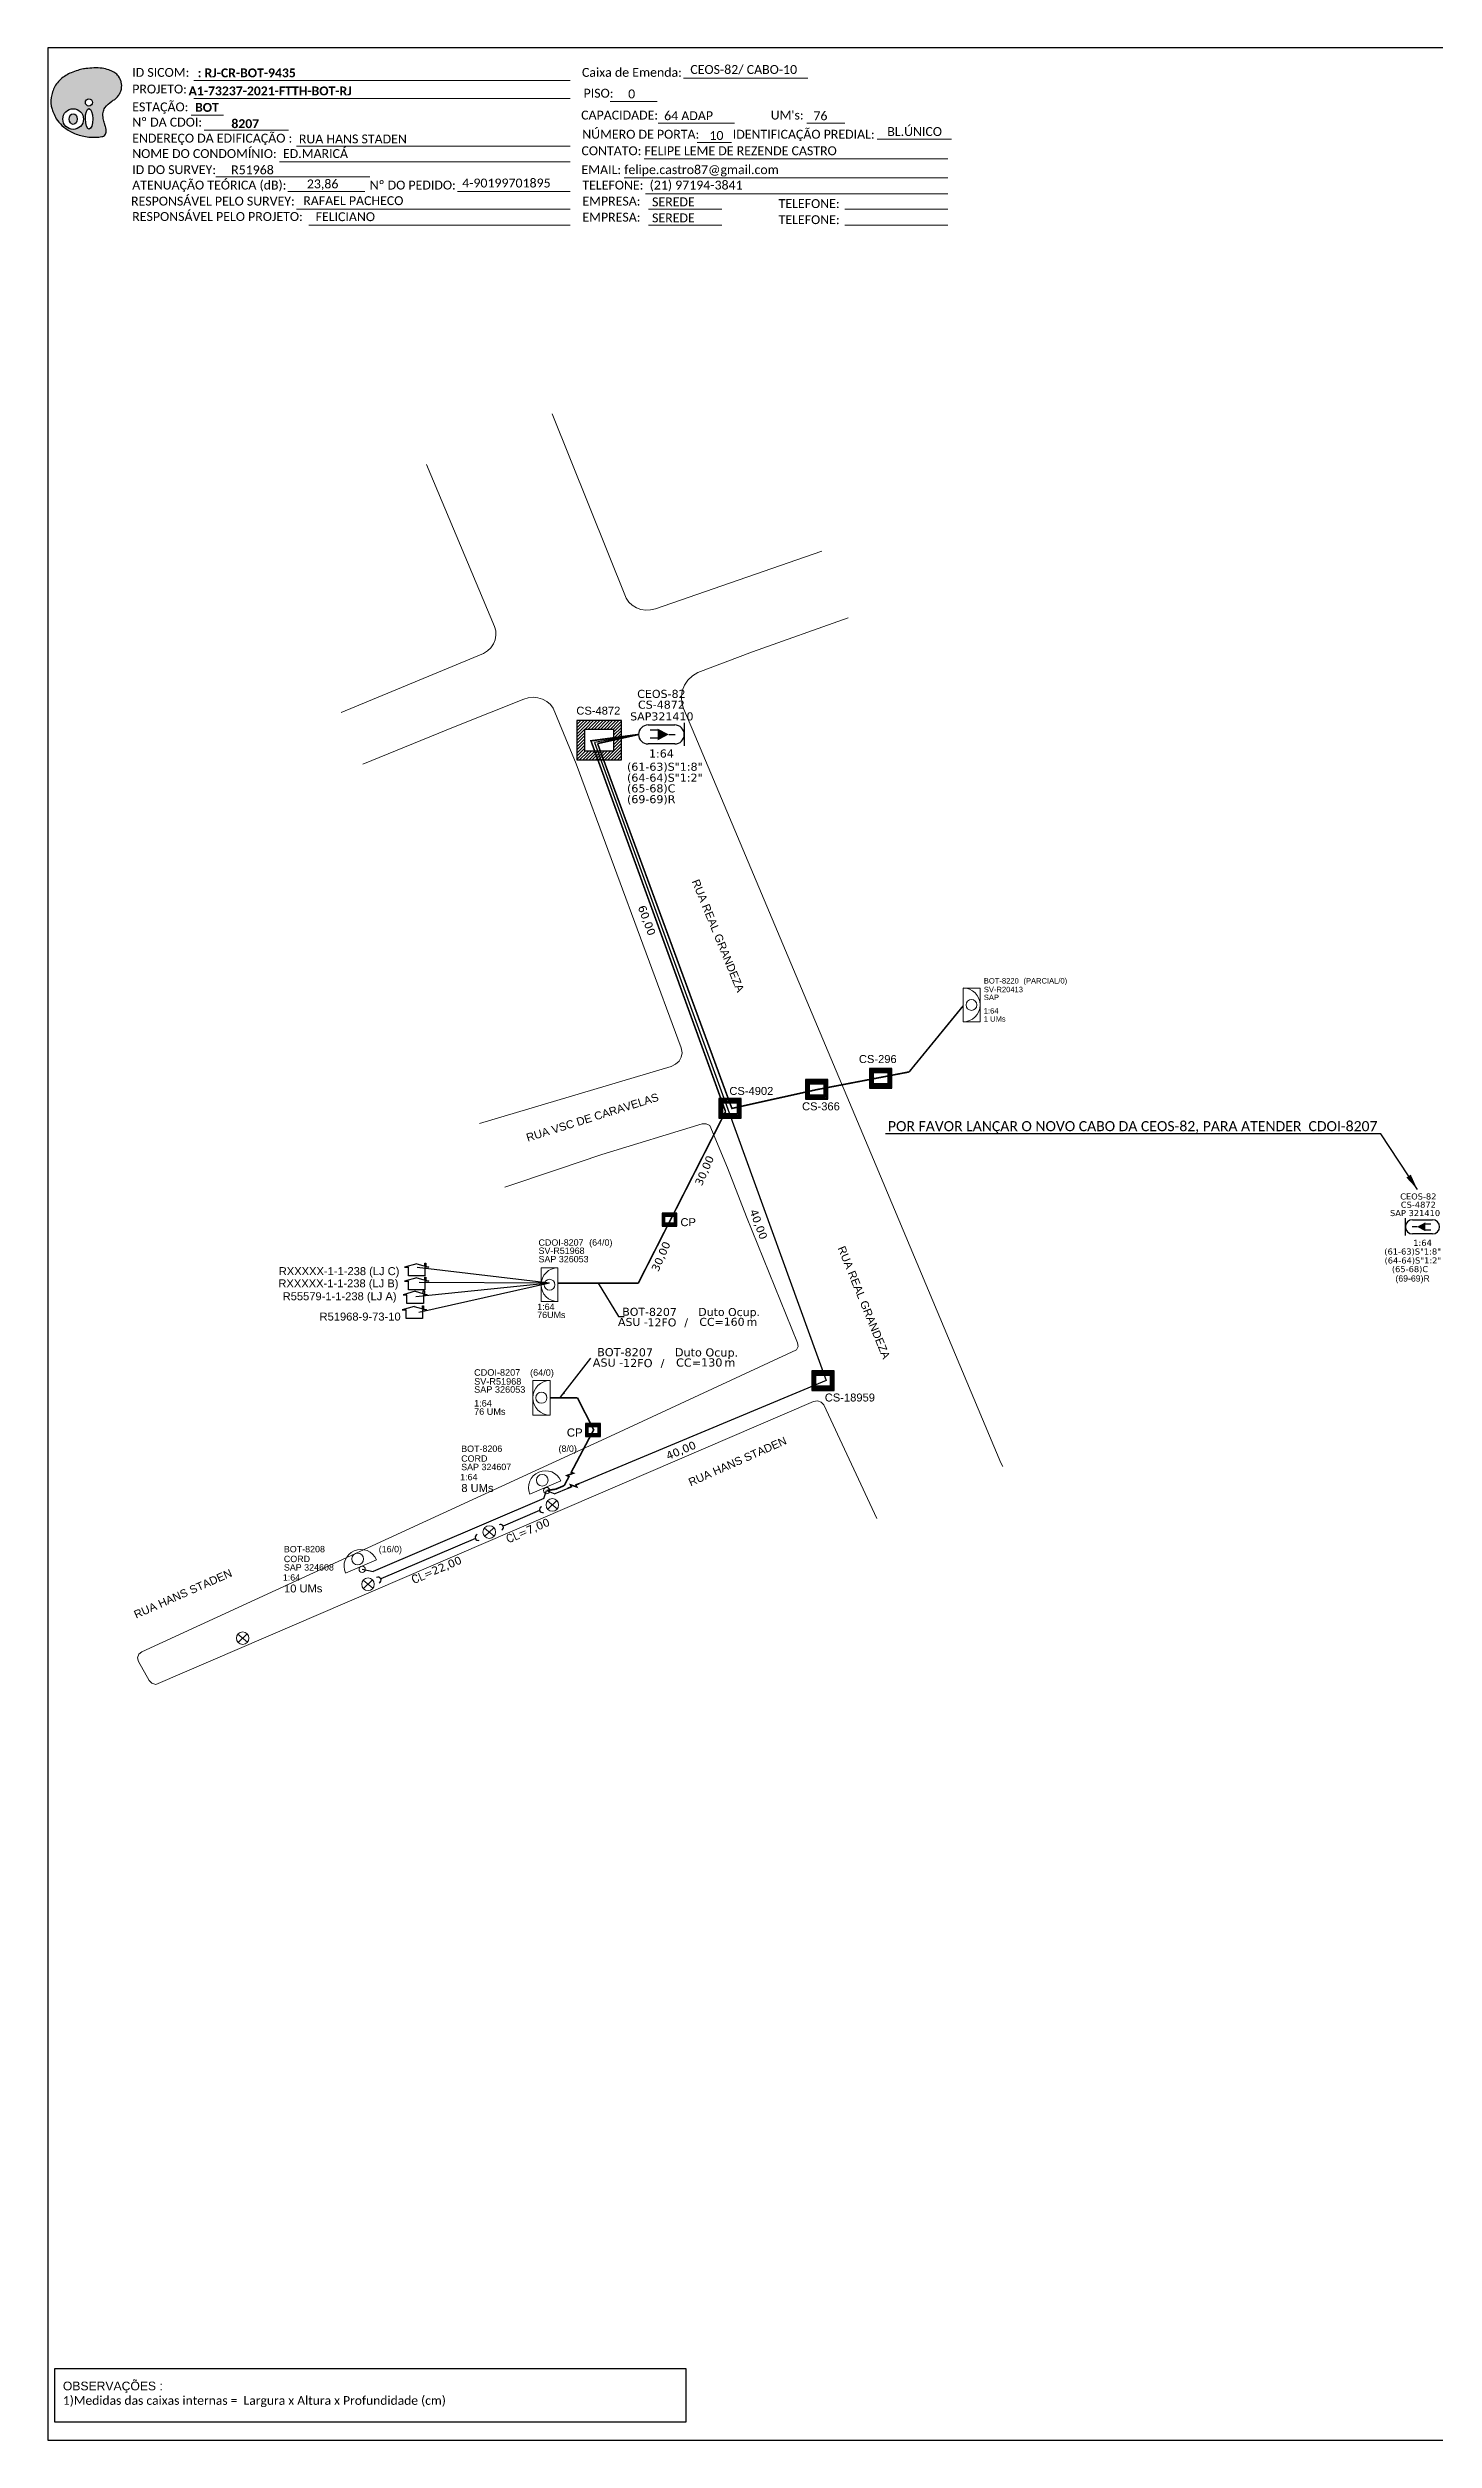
# Model space of a CAD drawing. Header units: metres. Extents: x -1646 to 84, y -452 to 146.
# Drawn here: x -1646 to -1302, y -448 to 146 of the extents above; entities that cross this region are included whole.
import ezdxf
from ezdxf.enums import TextEntityAlignment as Align

# ---------------------------------------------------------------- set-up
doc = ezdxf.new("R2010")
doc.units = ezdxf.units.M
doc.linetypes.add('PHANTOM2', pattern=[1.25, 0.625, -0.125, 0.125, -0.125, 0.125, -0.125])
for name, color, linetype in [('10.1-Caixas Subterrâneas', 5, 'Continuous'), ('20.4-CEOS', 1, 'Continuous'), ('CD a instalar', 1, 'Continuous'), ('celulas gpon', 7, 'Continuous'), ('label_cabos', 7, 'Continuous'), ('locais legendas', 7, 'Continuous'), ('Subida Lateral', 5, 'Continuous'), ('surveys', 7, 'Continuous'), ('surveys legendas', 7, 'Continuous')]:
    doc.layers.add(name, color=color, linetype=linetype)
for name, color, linetype, lineweight in [('10.4-Postes', 1, 'Continuous', 0), ("20.0-LEGENDA DOS CDO'S", 1, 'Continuous', 0), ('20.1-CDO_INTERIOR', 1, 'Continuous', 0), ('20.2-CDO_POSTE', 1, 'Continuous', 5), ('20.6-CORDOALHA_SUPORTE', 7, 'Continuous', 25), ('CORDOALHA_SUPORTE', 7, 'Continuous', 25), ('Quadra', 251, 'Continuous', 0), ('Segmento Logradouro Texto', 251, 'Continuous', 0)]:
    doc.layers.add(name, color=color, linetype=linetype, lineweight=lineweight)
doc.layers.add('DROP DE CLIENTE', color=140, linetype='Continuous', plot=False)
doc.styles.add('ARIAL', font='arial.ttf')
doc.styles.add('DIGICADE', font='arial.ttf')
doc.styles.add('ROMANS', font='romans.shx')
doc.styles.add('siredit', font='verdana.ttf')
doc.styles.get("Standard").update_dxf_attribs({"font": 'arial.ttf'})
doc.styles.add('WMF-Calibri0', font='calibri.ttf')
doc.styles.add('WMF-Calibri1', font='calibrib.ttf')
doc.linetypes.add('FENCELINE1', pattern='A,0.25,-0.1,[133,ltypeshp.shx,S=0.1,R=0,X=-0.1,Y=0],-0.1,1', length=1.45)
doc.dimstyles.new('ISO-25', dxfattribs={"dimtxt": 2.5, "dimasz": 2.5, "dimexe": 1.25, "dimexo": 0.625, "dimtad": 1, "dimtxsty": 'Standard', "dimcen": 2.5, "dimadec": 0, "dimazin": 0, "dimtfac": 1, "dimtmove": 0, "dimatfit": 3, "dimfxl": 0, "dimarcsym": 0})
doc.dimstyles.get("Standard").update_dxf_attribs({"dimtxt": 0.18, "dimasz": 0.18, "dimexe": 0.18, "dimexo": 0.0625, "dimgap": 0.09, "dimtad": 0, "dimtih": 1, "dimtoh": 1, "dimdec": 4, "dimzin": 0, "dimdsep": 46, "dimtxsty": 'Standard', "dimcen": 0.09, "dimadec": 0, "dimazin": 0, "dimtfac": 1, "dimtdec": 4, "dimtofl": 0, "dimtmove": 0, "dimatfit": 3, "dimfxl": 0, "dimtolj": 1, "dimtzin": 0, "dimarcsym": 0})

# ---------------------------------------------------------------- blocks, each defined once
blk = doc.blocks.new('OI')
h = blk.add_hatch(color=40)
edge = h.paths.add_edge_path()
edge.add_spline(control_points=[(4.35, -0.67), (3.92, -0.99), (3.26, -1.5), (2.81, -2.59), (2.9, -3.5), (3.06, -4.27), (3.31, -4.85), (3.37, -5.39), (3.4, -5.88), (3.2, -6.4), (2.54, -6.61), (1.65, -6.63), (0.55, -6.67), (-0.56, -6.42), (-1.61, -6.14), (-2.77, -5.61), (-3.92, -4.77), (-4.89, -3.7), (-5.34, -2.65), (-5.6, -1.94), (-5.85, -0.96), (-5.71, 0.47), (-5.1, 2.02), (-4.14, 3.02), (-3.3, 3.61), (-2.37, 4.16), (-1.36, 4.44), (-0.56, 4.7), (0.79, 4.85), (2.24, 4.97), (3.79, 4.57), (4.67, 4.21), (5.44, 3.65), (5.76, 2.99), (6.03, 2.21), (6.01, 1.46), (5.72, 0.64), (5.31, 0.08), (4.88, -0.38), (4.51, -0.55), (4.35, -0.67)], knot_values=[0, 0, 0, 0, 1.60434, 2.417191, 3.427595, 4.282808, 4.776746, 5.304182, 5.888771, 6.258406, 6.858137, 7.79129, 8.986195, 10.124242, 11.187857, 12.242908, 13.953784, 15.414161, 16.515391, 17.349188, 17.675853, 19.552021, 21.515531, 22.568638, 23.63245, 24.621084, 25.782718, 26.745347, 27.142653, 29.870543, 31.004649, 31.921532, 32.709589, 33.801391, 34.042471, 35.192333, 35.971461, 36.628871, 37.254359, 37.836911, 37.836911, 37.836911, 37.836911], degree=3, periodic=0)
h.paths.add_polyline_path([(1.13, -0.87, -1), (-0.04, -0.87, -1)], flags=16)
edge = h.paths.add_edge_path(flags=16)
edge.add_ellipse((0.56, -3.59), major_axis=(-0.02, 1.71), ratio=0.361305, start_angle=0, end_angle=360)
h.paths.add_polyline_path([(-0.36, -3.62, -1), (-3.8, -3.62, -1)], flags=16)
edge = h.paths.add_edge_path(flags=0)
edge.add_ellipse((-2.08, -3.62), major_axis=(0, 0.885), ratio=0.758294, start_angle=0, end_angle=360)
at = {"color": 40}
for centre, radius in [((-2.08, -3.62), 1.72), ((0.54, -0.87), 0.587)]:
    blk.add_circle(centre, radius, dxfattribs=at)
blk.add_ellipse((-2.08, -3.62), major_axis=(0, 0.885), ratio=0.758294, start_param=-3.141592653589792, end_param=3.141592653589792, dxfattribs=at)
blk.add_ellipse((0.56, -3.59), major_axis=(-0.02, 1.71), ratio=0.361305, dxfattribs=at)
at = {"color": 40, "start_tangent": (-0.800898, -0.598801), "end_tangent": (-0.800898, -0.598801)}
blk.add_spline([(4.35, -0.67), (3.2, -1.78), (2.9, -2.54), (2.92, -3.55), (3.12, -4.38), (3.28, -4.85), (3.37, -5.37), (3.35, -5.95), (3.2, -6.29), (2.66, -6.55), (1.73, -6.63), (0.54, -6.62), (-0.58, -6.41), (-1.6, -6.11), (-2.56, -5.67), (-3.95, -4.67), (-4.89, -3.56), (-5.37, -2.56), (-5.64, -1.78), (-5.72, -1.46), (-5.63, 0.42), (-4.84, 2.22), (-4.13, 2.99), (-3.27, 3.62), (-2.4, 4.09), (-1.3, 4.47), (-0.37, 4.72), (0.02, 4.77), (2.75, 4.8), (3.85, 4.53), (4.69, 4.16), (5.31, 3.68), (5.85, 2.73), (5.93, 2.5), (5.94, 1.35), (5.67, 0.62), (5.29, 0.08), (4.84, -0.36), (4.35, -0.67)], degree=3, dxfattribs=at)
blk = doc.blocks.new('SURVEY_SURVEY')
for p, q in [((0, 0.0000152), (-0.0000151, 0.0000108)), ((-0.0000151, 0.0000108), (-0.0000104, 0.0000108)), ((-0.0000103, 0), (-0.0000103, 0.0000108)), ((0.0000103, 0), (-0.0000103, 0)), ((0, 0.0000152), (0.0000151, 0.0000108)), ((0.0000101, 0.0000159), (0.0000117, 0.0000159)), ((0.0000101, 0.0000123), (0.0000101, 0.0000159)), ((0.0000151, 0.0000108), (0.0000103, 0.0000108)), ((0.0000103, 0.0000108), (0.0000103, 0)), ((0.0000117, 0.0000159), (0.0000117, 0.0000119))]:
    blk.add_line(p, q)
blk = doc.blocks.new('PTPT')
at = {"layer": '10.4-Postes', "color": 1, "linetype": 'PHANTOM2'}
for points in [[(-0.0000063, 0.0000092), (0.0000059, -0.0000008)], [(0.0000056, 0.0000096), (-0.000006, -0.0000012)]]:
    blk.add_lwpolyline(points, dxfattribs=at)
at = {"layer": '10.4-Postes', "color": 1}
blk.add_circle((-0.0000002, 0.0000042), 0.0000079, dxfattribs=at)
blk = doc.blocks.new('*X3')
at = {"color": 0, "linetype": 'Continuous'}
for p, q in [((-1.25, 0.34099), (-0.49099, 1.1)), ((-1.25, 0.517767), (-0.667767, 1.1)), ((-1.25, 0.694544), (-0.844544, 1.1)), ((-1.25, 0.87132), (-1.02132, 1.1)), ((-1.25, 1.048097), (-1.198097, 1.1)), ((-1.25, 0.164214), (-0.8035, 0.610714)), ((-1.25, -0.012563), (-0.8035, 0.433937)), ((-1.25, -0.18934), (-0.8035, 0.25716)), ((-1.25, -0.366117), (-0.8035, 0.080383)), ((-0.789214, 0.625), (-0.314214, 1.1)), ((-0.612437, 0.625), (-0.137437, 1.1)), ((-0.43566, 0.625), (0.03934, 1.1)), ((-0.258883, 0.625), (0.216117, 1.1)), ((-0.082107, 0.625), (0.392893, 1.1)), ((0.09467, 0.625), (0.56967, 1.1)), ((0.271447, 0.625), (0.746447, 1.1)), ((0.448223, 0.625), (0.923223, 1.1)), ((0.625, 0.625), (1.1, 1.1)), ((0.801777, 0.625), (1.25, 1.073223)), ((0.8035, 0.449947), (1.25, 0.896447)), ((0.8035, 0.27317), (1.25, 0.71967)), ((0.8035, 0.096393), (1.25, 0.542893)), ((0.8035, -0.080383), (1.25, 0.366117)), ((0.8035, -0.25716), (1.25, 0.18934)), ((0.8035, -0.433937), (1.25, 0.012563)), ((-1.25, -0.542893), (-0.8035, -0.096393)), ((-1.25, -0.71967), (-0.8035, -0.27317)), ((-1.25, -0.896447), (-0.8035, -0.449947)), ((-1.25, -1.073223), (-0.801777, -0.625)), ((-1.1, -1.1), (-0.625, -0.625)), ((-0.923223, -1.1), (-0.448223, -0.625)), ((-0.746447, -1.1), (-0.271447, -0.625)), ((-0.56967, -1.1), (-0.09467, -0.625)), ((-0.392893, -1.1), (0.082107, -0.625)), ((-0.216117, -1.1), (0.258883, -0.625)), ((-0.03934, -1.1), (0.43566, -0.625)), ((0.137437, -1.1), (0.612437, -0.625)), ((0.314214, -1.1), (0.789214, -0.625)), ((0.49099, -1.1), (1.25, -0.34099)), ((0.667767, -1.1), (1.25, -0.517767)), ((0.8035, -0.610714), (1.25, -0.164214)), ((0.844544, -1.1), (1.25, -0.694544)), ((1.02132, -1.1), (1.25, -0.87132)), ((1.198097, -1.1), (1.25, -1.048097))]:
    blk.add_line(p, q, dxfattribs=at)
blk = doc.blocks.new('MANHOLE_MQ')
at = {"color": 0, "linetype": 'Continuous'}
for p, q in [((0.00000623, 0.00000569), (-0.00000627, 0.00000569)), ((-0.00000627, 0.00000569), (-0.00000627, -0.00000531)), ((-0.00000404, 0.00000331), (0.00000399, 0.00000331)), ((-0.00000404, -0.00000294), (-0.00000404, 0.00000331)), ((0.00000399, 0.00000331), (0.00000399, -0.00000294)), ((0.00000623, -0.00000531), (0.00000623, 0.00000569)), ((-0.00000627, -0.00000531), (0.00000623, -0.00000531)), ((0.00000399, -0.00000294), (-0.00000404, -0.00000294)), ((0.00000399, -0.00000294), (0.00000399, -0.00000294))]:
    blk.add_line(p, q, dxfattribs=at)
at = {"color": 0, "linetype": 'Continuous', "xscale": 5e-06, "yscale": 5e-06, "zscale": 1e-05}
blk.add_blockref('*X3', (-0.00000002, 0.00000019), dxfattribs=at)
blk = doc.blocks.new('CDOI_CT_DRT')
at = {"layer": '20.1-CDO_INTERIOR', "color": 0, "lineweight": 18}
blk.add_lwpolyline([(2.13, -2.13), (2.13, 2.12), (0, 2.12), (0, -2.13)], close=True, dxfattribs=at)
blk.add_circle((1.06, 0), 0.68, dxfattribs=at)
blk.add_arc((0, 0), 2.13, 269.9724, 89.9724, dxfattribs=at)
at = {"layer": "20.0-LEGENDA DOS CDO'S", "color": 0, "style": 'ARIAL'}
for tag, p in [('CDO_N', (2.61, 2.69)), ('SAP', (2.61, 0.61)), ('SURVEY', (2.61, 1.6)), ('1:XX', (2.6, -1.08)), ('UMS', (2.6, -2.09))]:
    blk.add_attdef(tag, p, '', height=0.68, rotation=359.9724, dxfattribs=at)
blk.add_attdef('FIBRAS_UTILIZADAS', text='', height=0.68, rotation=359.9724, dxfattribs=at).set_placement((10.32, 2.69), align=Align.CENTER)
blk = doc.blocks.new('*U18')
at = {"color": 0}
blk.add_line((2.14, -0.58), (-2.1, -0.68), dxfattribs=at)
for centre, radius in [((0, 0.38), 0.733), ((0.03, -1.03), 0.393)]:
    blk.add_circle(centre, radius, dxfattribs=at)
blk.add_arc((0.02, -0.63), 2.12, 1.3782, 181.3782, dxfattribs=at)
blk = doc.blocks.new('Inst CDOE-8 CAIXA DIST OPT CDOE 48F_8D C_SPL OPTAP')
at = {"layer": "20.0-LEGENDA DOS CDO'S", "color": 0, "style": 'ARIAL'}
for tag, p, height in [('FID', (0.12, 5.25), 0.8), ('SAP', (0.12, 2.96), 0.8), ('CORDOALHA', (0.12, 4.02), 0.8), ('1:XX', (-0.01, 1.7), 0.8), ('UMS', (0.14, 0.22), 1)]:
    blk.add_attdef(tag, p, '', height=height, rotation=0.118, dxfattribs=at)
at = {"layer": "20.0-LEGENDA DOS CDO'S", "color": 0}
for tag, p, style, flags in [('ID_ATIVIDADE', (0.12, 6.47), 'ARIAL', 3), ('FATOR', (7.92, 6.47), 'ARIAL', 1), ('QTDE', (0.23, -0.97), 'DIGICADE', 3)]:
    blk.add_attdef(tag, p, '', height=0.8, rotation=0.118, dxfattribs=dict(at, style=style, flags=flags))
at = {"layer": "20.0-LEGENDA DOS CDO'S", "color": 0, "style": 'ARIAL'}
blk.add_attdef('FIBRAS_UTILIZADAS', text='', height=0.8, rotation=0.118, dxfattribs=at).set_placement((13.48, 5.26), align=Align.CENTER)
blk = doc.blocks.new('Inst CDOE-16 CAIXA DIST OPT CDOE 48F_16D C_SPL_2_1_8')
at = {"layer": "20.0-LEGENDA DOS CDO'S", "color": 0, "style": 'ARIAL'}
for tag, p, height in [('FID', (0.12, 5.25), 0.8), ('SAP', (0.12, 2.96), 0.8), ('CORDOALHA', (0.12, 4.02), 0.8), ('1:XX', (-0.01, 1.7), 0.8), ('UMS', (0.14, 0.22), 1)]:
    blk.add_attdef(tag, p, '', height=height, rotation=0.118, dxfattribs=at)
at = {"layer": "20.0-LEGENDA DOS CDO'S", "color": 0}
for tag, p, style, flags in [('ID_ATIVIDADE', (0.12, 6.47), 'ARIAL', 3), ('FATOR', (7.92, 6.47), 'ARIAL', 1), ('QTDE', (0.1, -1.17), 'DIGICADE', 3)]:
    blk.add_attdef(tag, p, '', height=0.8, rotation=0.118, dxfattribs=dict(at, style=style, flags=flags))
at = {"layer": "20.0-LEGENDA DOS CDO'S", "color": 0, "style": 'ARIAL'}
blk.add_attdef('FIBRAS_UTILIZADAS', text='', height=0.8, rotation=0.118, dxfattribs=at).set_placement((13.48, 5.26), align=Align.CENTER)
blk = doc.blocks.new('Inst CORD ALUMINIO 4.8 MM 3F(sem recursos)')
at = {"layer": '20.6-CORDOALHA_SUPORTE', "color": 0, "lineweight": 0, "style": 'ROMANS'}
blk.add_attdef('LANCE', text='', height=1, dxfattribs=at).set_placement((-0.54, -2.21), align=Align.RIGHT)
at = {"layer": '20.6-CORDOALHA_SUPORTE', "color": 0, "style": 'siredit'}
blk.add_attdef('QTDE', (-0.54, -2.21), '', height=1, rotation=359.69, dxfattribs=at)
at = {"layer": '20.6-CORDOALHA_SUPORTE', "color": 0, "lineweight": 0, "style": 'ROMANS'}
for tag, p, flags in [('ID_ATIVIDADE', (-5.2, -6.67), 3), ('FATOR', (-5.2, -4.44), 3), ('FID', (-5.2, -8.9), 1)]:
    blk.add_attdef(tag, p, '', height=1, dxfattribs=dict(at, flags=flags))
blk = doc.blocks.new('*U22')
at = {"layer": '20.4-CEOS', "color": 7, "style": 'siredit'}
for tag, p in [('FIBRAS_SPLITTER', (0, 0)), ('FIBRAS_TOP_C', (0, -4.13)), ('RESERVA_FINAIS', (0, -5.46))]:
    blk.add_attdef(tag, p, '', height=1.01, dxfattribs=at)
for tag, p, flags in [('ID_ATIVIDADE', (0, -6.77), 3), ('QTDE', (0, -9.4), 1), ('FATOR', (0, -8.09), 1), ('FID', (0, -10.71), 1)]:
    blk.add_attdef(tag, p, '', height=1.01, dxfattribs=dict(at, flags=flags))
blk = doc.blocks.new('*U24')
at = {"layer": '20.4-CEOS', "color": 7, "style": 'siredit'}
blk.add_attdef('FIBRAS_SPLITTER', (0, 0), '', height=1.01, dxfattribs=at)
for tag, p, flags in [('ID_ATIVIDADE', (0, -1.48), 3), ('FATOR', (0, -2.79), 1), ('QTDE', (0, -4.11), 1), ('FID', (0, -5.42), 1)]:
    blk.add_attdef(tag, p, '', height=1.01, dxfattribs=dict(at, flags=flags))
blk = doc.blocks.new('CEOS_RP_CT_DRT')
at = {"layer": '20.4-CEOS', "color": 0}
for p, q in [((-4.54, 1.19), (-1.19, 1.19)), ((-1.19, -1.19), (-4.54, -1.19))]:
    blk.add_line(p, q, dxfattribs=at)
for points in [[(-5.73, -1.43), (-5.73, 1.44)], [(-3.79, 0), (-4.59, 0)], [(-2.47, 0.48), (-1.45, 0.48)], [(-2.47, -0.52), (-1.45, -0.52)]]:
    blk.add_lwpolyline(points, dxfattribs=at)
blk.add_lwpolyline([(-3.79, 0, 0, 1.47, 0), (-2.41, 0, 1.47, 1.47, 0)], format="xyseb", dxfattribs=at)
for centre, start, end in [((-4.54, 0), 90, 270), ((-1.19, 0), 270, 90)]:
    blk.add_arc(centre, 1.19, start, end, dxfattribs=at)
at = {"layer": '20.4-CEOS', "color": 7, "style": 'siredit'}
for tag, p in [('Nº_DA_CEOS', (-2.86, 5.6)), ('LOCAL', (-2.86, 4.24)), ('SAP', (-2.86, 2.78)), ('RACIO_SPLITAGEM', (-2.86, -1.88)), ('FIBRAS_SPLITTER', (-2.86, -3.58)), ('RESERVA_FINAIS', (-2.86, -6.39)), ('FIBRAS_TOP_C', (-2.86, -5.08))]:
    blk.add_attdef(tag, text='', height=1.01, dxfattribs=at).set_placement(p, align=Align.TOP_CENTER)

msp = doc.modelspace()

# ---------------------------------------------------------------- linework, layer by layer
at = {"color": 7}
msp.add_lwpolyline([(-1646.18, -448.16), (-805.18, -448.16), (-805.18, 145.84), (-1646.18, 145.84)], close=True, dxfattribs=at)
at = {"lineweight": 0}
for points in [[(-1609.96, 137.72), (-1516.45, 137.72)], [(-1488.34, 138.32), (-1457.41, 138.32)], [(-1609.96, 133.24), (-1516.45, 133.24)], [(-1506.55, 132.55), (-1494.88, 132.55)], [(-1610.59, 129.15), (-1602.53, 129.15)], [(-1494.57, 127.12), (-1475.63, 127.12)], [(-1584.46, 121.39), (-1516.45, 121.39)], [(-1604.46, 113.78), (-1566.25, 113.78)], [(-1588.66, 117.56), (-1516.45, 117.56)], [(-1503.01, 113.57), (-1422.68, 113.57)], [(-1498.04, 118.26), (-1422.68, 118.26)], [(-1497.74, 109.59), (-1422.68, 109.59)]]:
    msp.add_lwpolyline(points, dxfattribs=at)
at = {"color": 7, "lineweight": 0}
for points in [[(-1607.32, 125.37), (-1586.43, 125.37)], [(-1457.71, 127.12), (-1448.28, 127.12)], [(-1484.95, 122.36), (-1476.4, 122.36)], [(-1440.25, 123.16), (-1421.75, 123.16)], [(-1586.57, 110.13), (-1567.48, 110.13)], [(-1544.44, 110.13), (-1516.42, 110.13)], [(-1584.46, 105.76), (-1516.45, 105.76)], [(-1581.4, 101.77), (-1516.45, 101.77)], [(-1496.99, 105.76), (-1478.77, 105.76)], [(-1496.99, 101.77), (-1478.77, 101.77)], [(-1448.25, 105.76), (-1422.68, 105.76)], [(-1448.25, 101.77), (-1422.68, 101.77)]]:
    msp.add_lwpolyline(points, dxfattribs=at)
msp.add_lwpolyline([(-1499.47, -24.65), (-1510.41, -26.66), (-1477.28, -117.72)])
at = {"color": 0}
msp.add_lwpolyline([(-1644.46, -430.35), (-1487.71, -430.35), (-1487.71, -443.7), (-1644.46, -443.7)], close=True, dxfattribs=at)
at = {"layer": '20.1-CDO_INTERIOR', "color": 1, "lineweight": 18}
msp.add_lwpolyline([(-1523.69, -165.48), (-1523.69, -157.06), (-1519.48, -157.06), (-1519.48, -165.48)], close=True, dxfattribs=at)
at = {"layer": '20.1-CDO_INTERIOR', "color": 3, "lineweight": 18}
msp.add_lwpolyline([(-1525.75, -193.65), (-1525.75, -185.03), (-1521.44, -185.03), (-1521.44, -193.65)], close=True, dxfattribs=at)
at = {"layer": '20.1-CDO_INTERIOR', "color": 1, "lineweight": 18}
msp.add_circle((-1521.58, -161.27), 1.35, dxfattribs=at)
at = {"layer": '20.1-CDO_INTERIOR', "color": 3, "lineweight": 18}
msp.add_circle((-1523.6, -189.34), 1.38, dxfattribs=at)
at = {"layer": '20.1-CDO_INTERIOR', "color": 1, "lineweight": 18}
msp.add_arc((-1519.48, -161.27), 4.21, 90.02759, 270.02759, dxfattribs=at)
at = {"layer": '20.1-CDO_INTERIOR', "color": 3, "lineweight": 18}
msp.add_arc((-1521.44, -189.34), 4.31, 90.02759, 270.02759, dxfattribs=at)
at = {"layer": '20.4-CEOS', "color": 5}
for p, q in [((-1497.11, -22.29), (-1490.49, -22.29)), ((-1490.49, -27.01), (-1497.11, -27.01))]:
    msp.add_line(p, q, dxfattribs=at)
for points in [[(-1494.59, -23.62), (-1496.6, -23.62)], [(-1488.13, -21.8), (-1488.13, -27.49)], [(-1494.59, -25.58), (-1496.6, -25.58)], [(-1491.98, -24.65), (-1490.39, -24.65)]]:
    msp.add_lwpolyline(points, dxfattribs=at)
msp.add_lwpolyline([(-1491.98, -24.65, 0, 2.91, 0), (-1494.71, -24.65, 2.91, 2.91, 0)], format="xyseb", dxfattribs=at)
for centre, start, end in [((-1497.11, -24.65), 90, 270), ((-1490.49, -24.65), 270, 90)]:
    msp.add_arc(centre, 2.36, start, end, dxfattribs=at)
at = {"layer": 'CD a instalar', "color": 7, "ltscale": 3}
for p, q in [((-1477.28, -117.72), (-1452.91, -185.03)), ((-1452.91, -185.03), (-1514.15, -210.62)), ((-1523.01, -214.35), (-1565.35, -232.46))]:
    msp.add_line(p, q, dxfattribs=at)
at = {"layer": 'CD a instalar', "color": 7, "linetype": 'FENCELINE1', "ltscale": 3}
for p, q in [((-1523.01, -214.35), (-1522.3, -212.37)), ((-1522.3, -212.37), (-1520.25, -213.19)), ((-1517.07, -211.84), (-1520.25, -213.19)), ((-1568.12, -231.93), (-1565.35, -232.46))]:
    msp.add_line(p, q, dxfattribs=at)
at = {"layer": 'CD a instalar', "linetype": 'FENCELINE1', "ltscale": 3, "const_width": 0.396}
for points in [[(-1499.47, -24.65), (-1511.29, -26.23), (-1477.86, -118.29)], [(-1477.86, -118.29), (-1499.55, -160.9)], [(-1499.55, -160.9), (-1519.48, -160.91)]]:
    msp.add_lwpolyline(points, dxfattribs=at)
at = {"layer": 'CD a instalar', "color": 8, "linetype": 'FENCELINE1', "ltscale": 3, "const_width": 0.396}
for points in [[(-1499.47, -24.65), (-1509.65, -26.91)], [(-1509.65, -26.91), (-1476.3, -117.5), (-1455.4, -112.87), (-1432.28, -108.44)], [(-1432.28, -108.44), (-1418.89, -92.06)]]:
    msp.add_lwpolyline(points, dxfattribs=at)
at = {"layer": 'CD a instalar', "color": 3, "linetype": 'FENCELINE1', "ltscale": 3, "const_width": 0.406}
for points in [[(-1521.44, -189.34), (-1514.65, -189.34)], [(-1515.72, -206.95), (-1510.62, -197.3), (-1514.65, -189.34)], [(-1522.3, -212.37), (-1520.04, -212.04)], [(-1517.94, -211.15), (-1520.04, -212.04)], [(-1517.94, -211.15), (-1517.23, -209.81)]]:
    msp.add_lwpolyline(points, dxfattribs=at)
at = {"layer": 'CORDOALHA_SUPORTE', "ltscale": 5}
for p, q in [((-1524.04, -217.35), (-1533.12, -221.23)), ((-1540.01, -224.25), (-1563.52, -234.3))]:
    msp.add_line(p, q, dxfattribs=at)
for centre, start, end in [((-1523.33, -217.09), 110.32454, 290.32454), ((-1539.3, -223.99), 110.32454, 290.32454), ((-1533.8, -221.56), 295.9713, 115.9713), ((-1564.19, -234.63), 295.9713, 115.9713)]:
    msp.add_arc(centre, 0.755, start, end, dxfattribs=at)
at = {"layer": 'DROP DE CLIENTE', "color": 4}
for points in [[(-1521.58, -160.91), (-1554.44, -156.96)], [(-1521.58, -160.91), (-1554.8, -164.26)], [(-1521.58, -160.91), (-1554.04, -168.13)], [(-1521.58, -160.91), (-1553.93, -160.75)]]:
    msp.add_lwpolyline(points, dxfattribs=at)
at = {"layer": 'Quadra', "color": 4}
for points in [[(-1520.91, 54.95), (-1502.52, 9.17), (-1501.87, 8.23), (-1501.03, 7.44), (-1500.02, 6.82), (-1498.89, 6.4), (-1497.69, 6.22), (-1496.48, 6.27), (-1495.3, 6.55), (-1453.92, 20.85)], [(-1520.91, 54.95), (-1502.52, 9.17), (-1501.87, 8.23), (-1501.03, 7.44), (-1500.02, 6.82), (-1498.89, 6.4), (-1497.69, 6.22), (-1496.48, 6.27), (-1495.3, 6.55), (-1453.92, 20.85)], [(-1573.37, -19.22), (-1538.02, -4.54), (-1537, -3.92), (-1536.16, -3.12), (-1535.5, -2.18), (-1535.07, -1.14), (-1534.89, -0.03), (-1534.95, 1.09), (-1535.27, 2.18), (-1552.14, 42.4)], [(-1447.43, 4.32), (-1471.16, -4.13), (-1484.74, -9.24), (-1486.08, -10.08), (-1487.21, -11.15), (-1488.06, -12.43), (-1488.62, -13.83), (-1488.83, -15.31), (-1488.74, -16.8), (-1488.31, -18.19), (-1488.31, -18.19), (-1486.14, -23.26), (-1440.5, -131.79), (-1409.54, -205.46), (-1408.99, -206.43)], [(-1447.43, 4.32), (-1471.16, -4.13), (-1484.74, -9.24), (-1486.08, -10.08), (-1487.21, -11.15), (-1488.06, -12.43), (-1488.62, -13.83), (-1488.83, -15.31), (-1488.74, -16.8), (-1488.31, -18.19), (-1488.31, -18.19), (-1486.14, -23.26), (-1440.5, -131.79), (-1409.54, -205.46), (-1408.99, -206.43)], [(-1538.94, -121.22), (-1491.34, -107.05), (-1490.27, -106.54), (-1489.41, -105.76), (-1488.86, -104.77), (-1488.66, -103.66), (-1488.87, -102.48), (-1514.97, -31.97), (-1520.67, -18.14), (-1521.36, -17.24), (-1522.26, -16.48), (-1523.29, -15.9), (-1524.45, -15.54), (-1525.65, -15.41), (-1526.85, -15.53), (-1528, -15.87), (-1545.06, -22.69), (-1567.95, -32.01)], [(-1440.26, -219.31), (-1453.46, -191.12), (-1454.11, -190.41), (-1455.06, -190.1), (-1456.04, -190.25), (-1619.38, -260.51), (-1620.35, -260.23), (-1621.01, -259.56), (-1623.68, -254.8), (-1623.89, -253.89), (-1623.55, -253.03), (-1622.8, -252.41), (-1505.4, -198.38), (-1460.26, -177.48), (-1459.85, -176.65), (-1459.96, -175.73), (-1472.64, -144.45), (-1477.41, -132.21), (-1481.76, -121.73), (-1482.66, -121.31), (-1483.66, -121.35), (-1508.56, -128.97), (-1519.63, -132.69), (-1532.69, -137.07)], [(-1440.26, -219.31), (-1453.46, -191.12), (-1454.11, -190.41), (-1455.06, -190.1), (-1456.04, -190.25), (-1619.38, -260.51), (-1620.35, -260.23), (-1621.01, -259.56), (-1623.68, -254.8), (-1623.89, -253.89), (-1623.55, -253.03), (-1622.8, -252.41), (-1505.4, -198.38), (-1460.26, -177.48), (-1459.85, -176.65), (-1459.96, -175.73), (-1472.64, -144.45), (-1477.41, -132.21), (-1481.76, -121.73), (-1482.66, -121.31), (-1483.66, -121.35), (-1508.56, -128.97), (-1519.63, -132.69), (-1532.69, -137.07)]]:
    msp.add_lwpolyline(points, dxfattribs=at)
at = {"layer": 'Subida Lateral', "color": 5}
for points, const_width in [([(-1517.23, -209.81), (-1516.76, -208.92), (-1517.26, -208.66), (-1515.67, -208.07), (-1516.18, -207.83), (-1515.72, -206.95)], 0.406), ([(-1517.07, -211.84), (-1516.16, -211.45), (-1516.38, -210.96), (-1514.81, -211.49), (-1515.04, -210.99), (-1514.15, -210.62)], 0.396)]:
    msp.add_lwpolyline(points, dxfattribs=dict(at, const_width=const_width))

# ---------------------------------------------------------------- block references
at = {"color": 7, "xscale": 1.494060215586407, "yscale": 1.494060215586409, "zscale": 1.494060215586409, "rotation": 0.153289602394906}
msp.add_blockref('OI', (-1636.79, 133.57), dxfattribs=at)
at = {"color": 0, "lineweight": 0, "xscale": 1.98, "yscale": 1.98, "zscale": 1.98, "rotation": 23.14792007232817}
for p, values in [((-1527.59, -218.86), {'QTDE': '7,00', 'LANCE': 'CL='}), ((-1551.07, -228.96), {'QTDE': '22,00', 'LANCE': 'CL='})]:
    msp.add_blockref('Inst CORD ALUMINIO 4.8 MM 3F(sem recursos)', p, dxfattribs=at).add_auto_attribs(values)
at = {"layer": '10.1-Caixas Subterrâneas', "color": 30}
for p, xscale, yscale, zscale, rotation in [((-1509.26, -25.9), 886451.1005505306, 886451.1005505306, 886451.1005505306, 180.0000000000629), ((-1455.25, -112.71), 443225.5502752653, 443225.5502752653, 443225.5502752653, 180.0000000000629), ((-1439.37, -109.92), 443225.5502752653, 443225.5502752653, 443225.5502752653, 180.0000000000629), ((-1476.8, -117.4), 443225.5502752653, 443225.5502752653, 443225.5502752653, 180.0000000000629), ((-1491.8, -145.07), 288096.6076789225, 288096.6076789225, 288096.6076789225, 180.0000000000629), ((-1453.68, -185.02), 443225.5502752653, 443225.5502752653, 443225.5502752653, 180.0000000000629), ((-1510.81, -197.31), 295080.7678650781, 295080.7678650781, 295080.7678650781, 180.0000000000633)]:
    msp.add_blockref('MANHOLE_MQ', p, dxfattribs=dict(at, xscale=xscale, yscale=yscale, zscale=zscale, rotation=rotation))
at = {"layer": '10.4-Postes', "color": 1, "xscale": 198000, "yscale": 198000, "zscale": 198000}
for p in [(-1520.84, -216.78), (-1536.51, -223.52), (-1566.62, -236.48), (-1597.75, -249.86)]:
    msp.add_blockref('PTPT', p, dxfattribs=at)
at = {"layer": "20.0-LEGENDA DOS CDO'S", "color": 7, "lineweight": 0, "xscale": 1.98, "yscale": 1.98, "zscale": 1.98}
for name, p, values in [('Inst CDOE-8 CAIXA DIST OPT CDOE 48F_8D C_SPL OPTAP', (-1543.76, -213.19), {'FID': 'BOT-8206', 'CORDOALHA': 'CORD', 'SAP': 'SAP 324607', '1:XX': '1:64', 'UMS': '8 UMs', 'FIBRAS_UTILIZADAS': '(8/0)'}), ('Inst CDOE-16 CAIXA DIST OPT CDOE 48F_16D C_SPL_2_1_8', (-1587.8, -238.12), {'FID': 'BOT-8208', 'CORDOALHA': 'CORD', 'SAP': 'SAP 324608', '1:XX': '1:64', 'UMS': '10 UMs', 'FIBRAS_UTILIZADAS': '(16/0)'})]:
    msp.add_blockref(name, p, dxfattribs=at).add_auto_attribs(values)
at = {"layer": '20.1-CDO_INTERIOR', "color": 8, "xscale": 1.98, "yscale": 1.98, "zscale": 1.98}
msp.add_blockref('CDOI_CT_DRT', (-1418.89, -91.81), dxfattribs=at).add_auto_attribs({'CDO_N': 'BOT-8220', 'FIBRAS_UTILIZADAS': '(PARCIAL/0)', 'SURVEY': 'SV-R20413', 'SAP': 'SAP', '1:XX': '1:64', 'UMS': '1 UMs'})
at = {"layer": '20.2-CDO_POSTE', "color": 7, "xscale": -1.98, "yscale": 1.98, "zscale": 1.98, "rotation": 24.52608702039}
for p in [(-1523.09, -210.5), (-1568.91, -230.05)]:
    msp.add_blockref('*U18', p, dxfattribs=at)
at = {"layer": '20.4-CEOS', "color": 5, "lineweight": 0}
ref = msp.add_blockref('*U22', (-1502.34, -33.66), dxfattribs=dict(at, xscale=1.98, yscale=1.98, zscale=1.98))
ref.add_attrib('FIBRAS_SPLITTER', '(61-63)S"1:8"', (-1502.34, -33.66), dxfattribs={"color": 5, "height": 1.9992, "style": 'siredit'})
ref.add_attrib('FIBRAS_TOP_C', '(65-68)C', (-1502.34, -39.03), dxfattribs={"color": 5, "height": 1.999, "style": 'siredit'})
ref.add_attrib('RESERVA_FINAIS', '(69-69)R', (-1502.34, -41.72), dxfattribs={"color": 5, "height": 1.999, "style": 'siredit'})
ref = msp.add_blockref('*U24', (-1502.34, -36.38), dxfattribs=dict(at, xscale=1.98, yscale=1.98, zscale=1.98))
ref.add_attrib('FIBRAS_SPLITTER', '(64-64)S"1:2"', (-1502.34, -36.38), dxfattribs={"color": 5, "height": 1.9992, "style": 'siredit'})
at = {"layer": '20.4-CEOS', "color": 5}
ref = msp.add_blockref('CEOS_RP_CT_DRT', (-1300.52, -146.89), dxfattribs=dict(at, xscale=1.48376740322113, yscale=1.48376740322113, zscale=1.48376740322113))
ref.add_attrib('Nº_DA_CEOS', 'CEOS-82', dxfattribs={"color": 5, "height": 1.498, "style": 'siredit'}).set_placement((-1305.82, -138.61), align=Align.TOP_CENTER)
ref.add_attrib('LOCAL', 'CS-4872', dxfattribs={"color": 5, "height": 1.498, "style": 'siredit'}).set_placement((-1305.81, -140.66), align=Align.TOP_CENTER)
ref.add_attrib('SAP', 'SAP 321410', dxfattribs={"color": 5, "height": 1.498, "style": 'siredit'}).set_placement((-1306.62, -142.73), align=Align.TOP_CENTER)
ref.add_attrib('RACIO_SPLITAGEM', '1:64', dxfattribs={"color": 5, "height": 1.498, "style": 'siredit'}).set_placement((-1304.77, -150.12), align=Align.TOP_CENTER)
ref.add_attrib('FIBRAS_SPLITTER', '(61-63)S"1:8"', dxfattribs={"color": 5, "height": 1.4981, "style": 'siredit'}).set_placement((-1307.23, -152.28), align=Align.TOP_CENTER)
ref.add_attrib('FIBRAS_TOP_C', '(64-64)S"1:2"', dxfattribs={"color": 5, "height": 1.4981, "style": 'siredit'}).set_placement((-1307.17, -154.5), align=Align.TOP_CENTER)
ref.add_attrib('RESERVA_FINAIS', '(65-68)C', dxfattribs={"color": 5, "height": 1.498, "style": 'siredit'}).set_placement((-1307.88, -156.65), align=Align.TOP_CENTER)
at = {"layer": 'surveys', "color": 151, "xscale": 198000, "yscale": 198000, "zscale": 198000}
for p in [(-1554.58, -159.06), (-1554.58, -162.56), (-1554.95, -165.91)]:
    msp.add_blockref('SURVEY_SURVEY', p, dxfattribs=at)
at = {"layer": 'surveys', "color": 255, "xscale": 198000, "yscale": 198000, "zscale": 198000}
msp.add_blockref('SURVEY_SURVEY', (-1555.16, -169.66), dxfattribs=at)

# ---------------------------------------------------------------- texts
at = {"lineweight": 0, "style": 'WMF-Calibri0'}
for s, height, p in [('PROJETO:', 2.206, (-1625.22, 134.51)), ('ID SICOM:', 2.206, (-1625.22, 138.64)), ('Caixa de Emenda:', 2.2064, (-1513.52, 138.64)), ('ESTAÇÃO:', 2.206, (-1625.22, 130.07)), ('PISO:', 2.206, (-1513.13, 133.47)), ('ENDEREÇO DA EDIFICAÇÃO :', 2.2064, (-1625.22, 122.31)), ('CAPACIDADE:', 2.2064, (-1513.73, 128.04)), ('NOME DO CONDOMÍNIO:  ED.MARICÁ', 2.2064, (-1625.22, 118.48)), ('CONTATO: FELIPE LEME DE REZENDE CASTRO', 2.2064, (-1513.65, 119.18)), ('ATENUAÇÃO TEÓRICA (dB):', 2.2064, (-1625.22, 110.66)), ('ID DO SURVEY:', 2.2064, (-1625.22, 114.49)), ('R51968', 2.206, (-1600.65, 114.44)), ('23,86', 2.206, (-1581.85, 110.95)), ('EMAIL: felipe.castro87@gmail.com', 2.2064, (-1513.65, 114.49)), ('TELEFONE:  (21) 97194-3841', 2.2064, (-1513.43, 110.66))]:
    msp.add_text(s, height=height, dxfattribs=at).set_placement(p)
for s, height, style, p in [(': RJ-CR-BOT-9435', 2.2064, 'WMF-Calibri1', (-1608.98, 138.52)), ('CEOS-82/ CABO-10', 2.2064, 'WMF-Calibri0', (-1486.62, 139.36)), ('A1-73237-2021-FTTH-BOT-RJ', 2.2064, 'WMF-Calibri1', (-1611.23, 134.04)), ('BOT', 2.206, 'WMF-Calibri1', (-1609.61, 129.95)), ('0', 2.21, 'WMF-Calibri0', (-1502.06, 133.29)), ('64 ADAP', 2.206, 'WMF-Calibri0', (-1493.12, 127.89)), ('RUA HANS STADEN', 2.2064, 'WMF-Calibri0', (-1583.83, 122.11))]:
    msp.add_text(s, height=height, dxfattribs=dict(style=style)).set_placement(p)
at = {"color": 7, "lineweight": 0, "style": 'WMF-Calibri0'}
for s, height, p in [('Nº DA CDOI:', 2.2064, (-1625.22, 126.29)), ('NÚMERO DE PORTA:', 2.2064, (-1513.45, 123.28)), ('IDENTIFICAÇÃO PREDIAL:', 2.2064, (-1476.07, 123.28)), ("UM's:", 2.206, (-1466.66, 128.04)), ('Nº DO PEDIDO:', 2.2064, (-1566.24, 110.66)), ('RESPONSÁVEL PELO SURVEY:', 2.2064, (-1625.52, 106.68)), ('RAFAEL PACHECO', 2.2064, (-1582.74, 106.79)), ('EMPRESA:', 2.206, (-1513.43, 106.68)), ('TELEFONE:', 2.206, (-1464.69, 106.06)), ('RESPONSÁVEL PELO PROJETO:', 2.2064, (-1625.22, 102.85)), ('FELICIANO', 2.206, (-1579.68, 102.81)), ('EMPRESA:', 2.206, (-1513.43, 102.69)), ('TELEFONE:', 2.206, (-1464.69, 102.07))]:
    msp.add_text(s, height=height, dxfattribs=at).set_placement(p)
at = {"color": 7, "style": 'WMF-Calibri1'}
msp.add_text('8207', height=2.206, dxfattribs=at).set_placement((-1597.15, 125.91), align=Align.CENTER)
at = {"color": 7, "style": 'WMF-Calibri0'}
for s, height, p in [('10', 2.206, (-1481.87, 122.98)), ('76', 2.206, (-1456.05, 127.86)), ('BL.ÚNICO', 2.206, (-1437.7, 123.95)), ('4-90199701895', 2.2064, (-1543.28, 111.17)), ('SEREDE', 2.206, (-1496.12, 106.49)), ('SEREDE', 2.206, (-1496.12, 102.51))]:
    msp.add_text(s, height=height, dxfattribs=at).set_placement(p)
at = {"color": 1, "style": 'WMF-Calibri0'}
msp.add_text('POR FAVOR LANÇAR O NOVO CABO DA CEOS-82, PARA ATENDER  CDOI-8207 ', height=2.5, dxfattribs=at).set_placement((-1437.54, -123.15))
at = {"color": 5, "style": 'ARIAL'}
msp.add_text('(69-69)R', height=1.544, dxfattribs=at).set_placement((-1307.24, -160.49), align=Align.CENTER)
at = {"color": 7, "linetype": 'Continuous', "insert": (-1642.44, -433.63), "char_height": 2.16, "width": 113.1416, "attachment_point": 1, "style": 'DIGICADE'}
msp.add_mtext('OBSERVAÇÕES :\\P{\\fCalibri|b0|i0|c0|p32;\\C256;1)Medidas das caixas internas =  Largura x Altura x Profundidade (cm)}', dxfattribs=at)
at = {"layer": "20.0-LEGENDA DOS CDO'S", "style": 'ARIAL'}
for s, rotation, p in [('SV-R51968', 359.97241, (-1524.32, -153.62)), ('SAP 326053', 359.97241, (-1524.32, -155.71)), ('CDOI-8207', 0.11799, (-1524.32, -151.6)), ('1:64', 359.97241, (-1524.64, -167.54)), ('76UMs', 359.97241, (-1524.64, -169.55))]:
    msp.add_text(s, height=1.584, rotation=rotation, dxfattribs=at).set_placement(p)
msp.add_text('(64/0)', height=1.584, rotation=359.97241, dxfattribs=at).set_placement((-1508.85, -151.56), align=Align.CENTER)
at = {"layer": "20.0-LEGENDA DOS CDO'S", "color": 3, "style": 'ARIAL'}
for s, rotation, p in [('CDOI-8207', 0.11799, (-1540.31, -183.88)), ('SAP 326053', 359.97241, (-1540.31, -188.09)), ('SV-R51968', 359.97241, (-1540.3, -186.09)), ('1:64', 359.97241, (-1540.32, -191.52)), ('76 UMs', 359.97241, (-1540.32, -193.58))]:
    msp.add_text(s, height=1.622, rotation=rotation, dxfattribs=at).set_placement(p)
msp.add_text('(64/0)', height=1.622, rotation=359.97241, dxfattribs=at).set_placement((-1523.46, -183.89), align=Align.CENTER)
at = {"layer": '20.4-CEOS', "color": 5, "style": 'siredit'}
for tag, text, p in [('CEOS-82', 'CEOS-XXX', (-1493.8, -13.57)), ('CS-4872', 'CS-XXXX', (-1493.8, -16.25)), ('SAP321410', 'SAP 321410', (-1493.7, -19.16)), ('1:64', '1:64', (-1493.8, -28.38))]:
    msp.add_attdef(tag, text=text, height=1.999, dxfattribs=at).set_placement(p, align=Align.TOP_CENTER)
at = {"layer": 'celulas gpon', "style": 'siredit'}
for s, rotation, p in [('60,00', 290.26612, (-1499.68, -67.51)), ('30,00', 66.47865, (-1483.77, -136.89)), ('40,00', 290.26612, (-1471.93, -142.97)), ('30,00', 66.47865, (-1494.58, -158.21)), ('40,00', 22.83445, (-1492.14, -204.82))]:
    msp.add_text(s, height=1.98, rotation=rotation, dxfattribs=at).set_placement(p)
at = {"layer": 'label_cabos', "color": 7, "style": 'siredit'}
for s, p in [('ASU - ', (-1500.44, -170.52)), ('BOT-8207', (-1496.74, -168.01)), ('12FO', (-1493.66, -170.62)), ('/', (-1487.66, -170.62)), ('Duto Ocup.', (-1476.98, -168.05)), ('CC=', (-1481.34, -170.51)), ('m', (-1471.33, -170.51))]:
    msp.add_text(s, height=1.98, rotation=359.69001, dxfattribs=at).set_placement(p, align=Align.MIDDLE_CENTER)
msp.add_text('160', height=1.98, rotation=359.69001, dxfattribs=at).set_placement((-1478.33, -171.45))
at = {"layer": 'label_cabos', "color": 3, "style": 'siredit'}
for s, height, p in [('BOT-8207', 2.028, (-1502.82, -178.04)), ('Duto Ocup.', 2.028, (-1482.59, -178.08)), ('ASU - ', 2.028, (-1506.61, -180.61)), ('12FO', 2.028, (-1499.67, -180.71)), ('/', 2.03, (-1493.53, -180.71)), ('CC=', 2.028, (-1487.05, -180.6)), ('m', 2.03, (-1476.79, -180.6))]:
    msp.add_text(s, height=height, rotation=359.69001, dxfattribs=at).set_placement(p, align=Align.MIDDLE_CENTER)
msp.add_text('130', height=2.028, rotation=359.69001, dxfattribs=at).set_placement((-1483.96, -181.56))
at = {"layer": 'locais legendas', "color": 30, "style": 'ARIAL'}
for s, height, p in [('CS-4872', 1.98, (-1514.92, -19.73)), ('CS-296', 1.98, (-1444.75, -106.23)), ('CS-4902', 1.98, (-1476.92, -114.15)), ('CS-366', 1.98, (-1458.87, -117.97)), ('CP', 1.98, (-1489.06, -146.73)), ('CS-18959', 1.98, (-1453.22, -190.27)), ('CP', 2.028, (-1517.29, -198.98))]:
    msp.add_text(s, height=height, dxfattribs=at).set_placement(p)
at = {"layer": 'Segmento Logradouro Texto', "color": 5, "linetype": 'Continuous', "char_height": 1.98, "attachment_point": 1, "style": 'DIGICADE'}
for s, insert, width, rotation in [('RUA REAL GRANDEZA', (-1484.47, -60.37), 30.5306, 292.2297), ('\\fArial|b0|i0|c0|p34;\\W1.0000000000;\\T1.0000000000;\\o\\lRUA VSC DE CARAVELAS', (-1527.59, -123.88), 34.8296, 17.38575), ('\\fArial|b0|i0|c0|p34;\\W1.0000000000;\\T1.0000000000;\\o\\lRUA REAL GRANDEZA', (-1448.25, -151.43), 30.5306, 292.21785), ('RUA HANS STADEN', (-1487.33, -209.54), 26.8326, 23.8594), ('RUA HANS STADEN', (-1625.05, -242.4), 26.8326, 23.8594)]:
    msp.add_mtext(s, dxfattribs=dict(at, insert=insert, width=width, rotation=rotation))
at = {"layer": 'surveys legendas', "color": 0, "style": 'ARIAL'}
for s, p in [('RXXXXX-1-1-238 (LJ B)', (-1588.92, -161.93)), ('RXXXXX-1-1-238 (LJ C)', (-1588.83, -158.89)), ('R55579-1-1-238 (LJ A)', (-1587.86, -165.13)), ('R51968-9-73-10', (-1578.7, -170.17))]:
    msp.add_text(s, height=1.98, dxfattribs=at).set_placement(p)

# ---------------------------------------------------------------- leaders
at = {"color": 1}
msp.add_leader([(-1306.03, -137.64), (-1315.15, -123.82), (-1438.13, -123.82)], dimstyle='Standard', override={"dimasz": 4}, dxfattribs=at)
msp.add_leader([(-1509.52, -160.9), (-1504.45, -169.13), (-1503.04, -169.13)], dimstyle='Standard', override={"dimasz": 0.9})
at = {"color": 3, "lineweight": 0}
msp.add_leader([(-1518.87, -189.23), (-1511.34, -179.51)], dimstyle='ISO-25', override={"dimasz": 1.5, "dimtad": 0}, dxfattribs=at)

doc.saveas('drawing.dxf')
